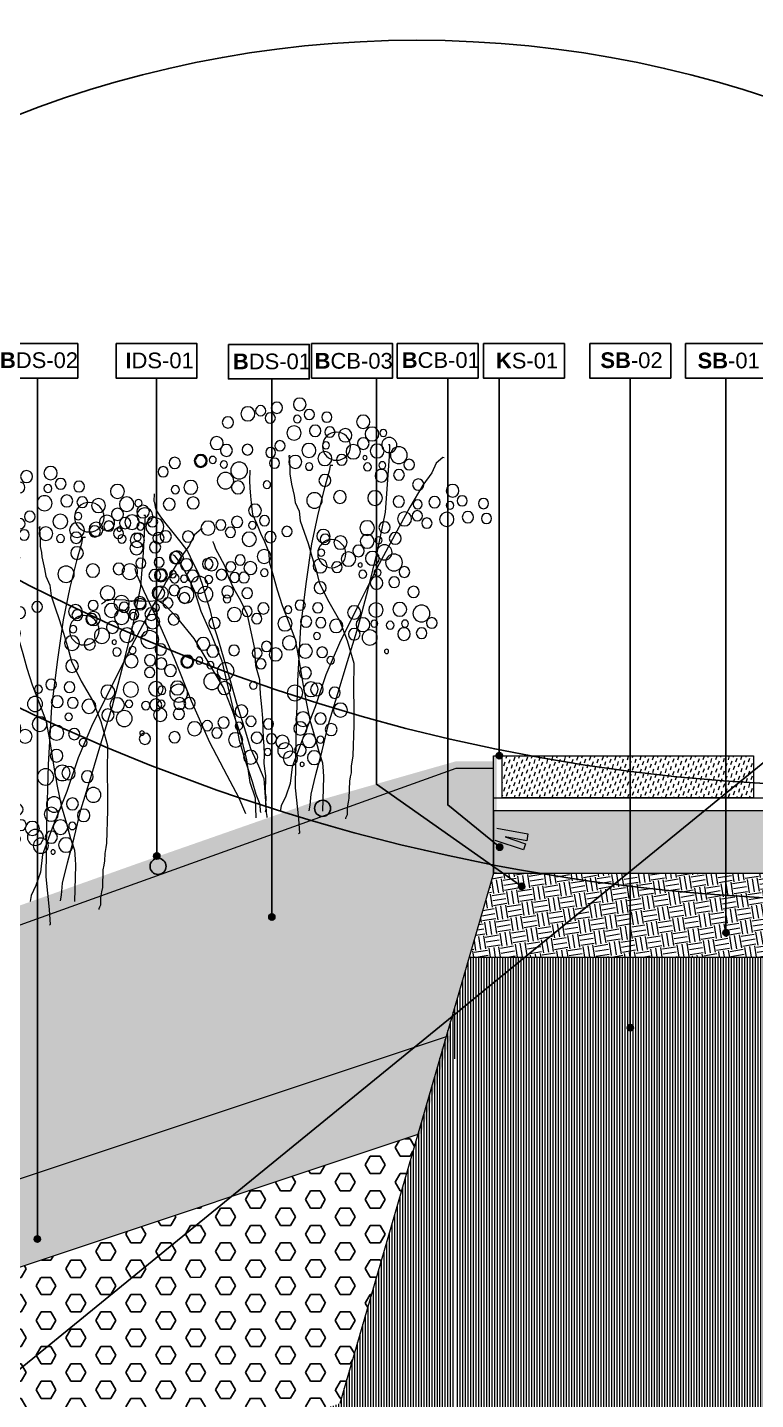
# Model space of a CAD drawing. Header units: metres. Extents: x -325 to 301, y -147 to 149.
# Drawn here: x 16.272 to 18.01, y 50.153 to 53.426 of the extents above; entities that cross this region are included whole.
import ezdxf

# ---------------------------------------------------------------- set-up
doc = ezdxf.new("R2010")
doc.units = ezdxf.units.M
doc.layers.add('-AUX-TWQ', color=1, linetype='Continuous', plot=False)
doc.layers.add('-AUX_RIM', color=2, linetype='Continuous', plot=False)
doc.layers.add('0-TX-1_25', color=7, linetype='Continuous', true_color=0x3f4f7f)
for name, color, linetype in [('02-TRAÇ-D-linia 2', 251, 'Continuous'), ('10-DET-encoixinat', 37, 'Continuous'), ('10-DET_TERRENY_compactat', 252, 'Continuous'), ('10-DET_TERRENY_sol estructural', 251, 'Continuous'), ('A-KEYPLAN_HATCH', 7, 'Continuous'), ('A_TEXT_2', 7, 'Continuous')]:
    doc.layers.add(name, color=color, linetype=linetype)
doc.layers.add('03-TR-Paviment_09_Natural Stone Slab', color=7, linetype='Continuous', lineweight=5, true_color=0x999680)
doc.layers.add('3-TR tot_u', color=7, linetype='Continuous', lineweight=5, true_color=0x787878)
for name, color, linetype, lineweight in [('05-VEG-gris 50%', 253, 'Continuous', 18), ('1-CM', 7, 'Continuous', 0), ('2-metall', 5, 'Continuous', 0), ('3-TR Seleccionat', 44, 'Continuous', 0), ('3-TR Tot-u', 37, 'Continuous', 0)]:
    doc.layers.add(name, color=color, linetype=linetype, lineweight=lineweight)
doc.styles.get("Standard").update_dxf_attribs({"font": 'arial.ttf'})

# ---------------------------------------------------------------- blocks, each defined once
blk = doc.blocks.new('ccddddddddddd')
for points in [[(92.17118508927524, 14.45525125507265), (92.1602315818891, 14.54284491715953), (92.14927795156837, 14.71803216030821), (92.08355653705075, 15.02460998017341), (91.9959279843606, 15.39688300667331), (91.9082994312048, 15.81295286351815), (91.77685660263523, 16.29471792606637), (91.64541377406567, 16.79838144592941), (91.49206380639225, 17.34584179753438), (91.36062097735703, 17.91520052356645), (91.22917814878747, 18.52835616283119), (91.11964245792478, 19.14151172060519), (91.09773531928658, 19.6451752409339), (91.08678181190044, 20.01744826603681), (91.08678181190044, 20.1926355920732), (91.10868894960731, 20.19263559160754)], [(90.23240342363715, 20.01744826603681), (90.25431056134403, 20.01744826603681), (90.35289262235165, 19.92985460348427), (90.41861403686926, 19.7765657347627), (90.55005686543882, 19.57947995234281), (90.74722110852599, 19.22910538315773), (90.96629249025136, 18.79113706946373), (91.22917814878747, 18.26557517424226), (91.51397094503045, 17.65241961786523), (91.77685660263523, 17.08306080941111), (91.97402084618807, 16.57939737197012), (92.12737081339583, 16.07573385164142), (92.32453505601734, 15.52827350096777), (92.45597788598388, 15.13410201761872), (92.47788502369076, 14.8713211119175), (92.54360643820837, 14.67423532949761), (92.60932785319164, 14.52094646031037), (92.62028148304671, 14.43335279775783)], [(92.63123499089852, 19.97365143429488), (92.6531421286054, 19.9736514352262), (92.64218862075359, 19.88605777220801), (92.63123499043286, 19.79846410965547), (92.63123499136418, 19.6889720717445), (92.60932785226032, 19.60137840919197), (92.59837434487417, 19.53568312060088), (92.57646720623598, 19.44808954047039), (92.5545600685291, 19.36049587745219), (92.53265293082222, 19.25100375711918), (92.46693151630461, 19.11961326375604), (92.44502437766641, 18.96632439503446), (92.3793029631488, 18.79113706946373), (92.31358154863119, 18.61594982631505), (92.24786013411358, 18.41886404342949), (92.18213872006163, 18.22177834343165), (92.11641730554402, 18.00279418611899), (91.96306733880192, 17.71811482310295), (91.78781023295596, 17.43343546055257), (91.65636740392074, 17.12685764115304), (91.54683171305805, 16.77648307196796), (91.53587808320299, 16.38231158908457), (91.52492457535118, 16.05383539479226), (91.51397094456479, 15.81295286351815), (91.51397094456479, 15.33118780050427), (91.52492457535118, 15.26549251191318), (91.53587808273733, 15.17789884936064), (91.53587808273733, 15.068406812381), (91.54683171305805, 15.00271152332425), (91.55778522137552, 14.93701631762087), (91.55778522090986, 14.67423532949761), (91.56873885169625, 14.60854012332857), (91.5796923590824, 14.52094646077603), (91.5796923590824, 14.41145442333072), (91.59064598940313, 14.37860673852265), (91.60159949725494, 14.35670836362988), (91.60159949678928, 14.3457591352053)], [(91.9630673378706, 19.84226094093174), (92.00688161421567, 19.84226094093174), (92.01783512206748, 19.75466727791354), (92.08355653658509, 19.49188628932461), (92.1711850897409, 19.09771488886327), (92.25881364196539, 18.61594982584938), (92.324535056483, 18.02469264343381), (92.39025647100061, 17.32394342357293), (92.41216360917315, 16.4699052516371), (92.41216360917315, 15.57207033177838), (92.40121010132134, 14.80562582332641), (92.33548868680373, 14.32386076077819), (92.31358154863119, 14.10487660346553), (92.324535056483, 14.09392737504095)], [(93.25558848958462, 19.73276890348643), (93.25558848958462, 19.56853080587462), (93.2446348592639, 19.45903868647292), (93.23368135187775, 19.3276481917128), (93.21177421323955, 19.17435932345688), (93.18986707506701, 19.04296882916242), (93.12414566101506, 18.91157833440229), (93.05842424603179, 18.75828946661204), (92.99270283151418, 18.62689897231758), (92.92698141699657, 18.473610103596), (92.90507427882403, 18.29842277802527), (92.83935286477208, 18.10133707756177), (92.77363145025447, 17.88235292071477), (92.68600289756432, 17.64147038944066), (92.57646720670164, 17.37868940085173), (92.46693151583895, 17.11590849515051), (92.40121010132134, 16.80933067528531), (92.33548868726939, 16.45895602367818), (92.26976727228612, 16.15237828623503), (92.20404585823417, 15.867698923219), (92.11641730554402, 15.60491793509573), (92.05069589149207, 15.38593377778307), (91.9849744765088, 15.21074645221233), (91.9740208457224, 15.07935604080558), (91.9630673378706, 14.99176237778738), (91.9630673378706, 14.45525125507265)], [(94.73401807900518, 19.31669904664159), (94.73401807947084, 19.20720692630857), (94.72306444868445, 19.18530855188146), (94.71211094036698, 19.11961326375604), (94.69020380219445, 19.05391805805266), (94.6244823881425, 18.9663243945688), (94.53685383545235, 18.85683235758916), (94.42731814458966, 18.72544186376035), (94.2958753160201, 18.57215299457312), (94.18633962515742, 18.44076250074431), (94.09871107293293, 18.26557517424226), (94.01108251977712, 18.11228630598634), (93.94536110479385, 17.93709898088127), (93.8796396907419, 17.74001328041777), (93.81391827668995, 17.54292749799788), (93.74819686170667, 17.30204496672377), (93.66056830901653, 17.061162434984), (93.57293975679204, 16.7764830715023), (93.46340406592935, 16.44800687720999), (93.353868374601, 16.09763222653419), (93.22242554603145, 15.72535920049995), (93.11288985563442, 15.39688300620764), (92.98144702613354, 15.13410201808438), (92.89381847390905, 14.93701631762087), (92.87191133527085, 14.71803216077387), (92.85000419709831, 14.52094646077603), (92.83905056677759, 14.41145442379639), (92.82809705892578, 14.3457591352053), (92.82809705939144, 14.33480998966843)], [(92.85000419756398, 14.42240356933326), (92.83905056724325, 14.45525125460699), (92.85000419709831, 14.52094646077603), (92.85000419709831, 14.65233695553616), (92.86095770495012, 14.71803216077387), (92.86095770541579, 14.9808131493628), (92.88286484358832, 15.09030518634245), (92.89381847390905, 15.17789884889498), (92.89381847390905, 15.30928934318945), (92.90477198176086, 15.44067983748391), (92.91572561208159, 15.57207033224404), (92.9266791199334, 15.70346082560718), (92.93763274978846, 15.87864806922153), (92.959539887961, 16.05383539479226), (92.98144702613354, 16.2509210947901), (93.00335416430607, 16.46990525256842), (93.06907557882369, 16.68888940894976), (93.09098271699622, 16.95167039800435), (93.15670413151383, 17.21445130370557), (93.22242554603145, 17.47723229182884), (93.33196123689413, 17.6962164491415), (93.44149692729115, 17.87140369229019), (93.52912548044696, 18.04659101786092), (93.59484689496458, 18.22177834343165), (93.68247544765472, 18.37506721215323), (93.74819686217234, 18.48455933155492), (93.77010400034487, 18.5502545372583), (93.78105750773102, 18.57215299457312), (93.79201113805175, 18.59405136900023), (93.79201113805175, 18.60500059742481)], [(92.91572561208159, 14.40050519490615), (92.92667911946774, 14.42240356933326), (92.93763275025412, 14.53189568873495), (93.00335416430607, 14.68518455792218), (93.06907557928935, 14.88227025792003), (93.17861126968637, 15.18884807731956), (93.28814696054906, 15.51732427207753), (93.37577551277354, 15.91149575449526), (93.59484689496458, 16.74363546911627), (93.77010400034487, 17.13780686911196), (93.94536110525951, 17.51007989514619), (94.0548967961222, 17.81665771501139), (94.16443248651922, 18.03564187232405), (94.29587531555444, 18.25462594628334), (94.38350386824459, 18.3641180661507), (94.40541100688279, 18.37506721215323), (94.41636451426893, 18.37506721261889)], [(93.15670413151383, 14.37860673805699), (93.26623982191086, 14.61948935221881), (93.46340406546369, 14.96986392093822), (93.74819686217234, 15.47352744080126), (94.0548967961222, 16.10858145449311), (94.33968959236518, 16.76553384354338), (94.6244823881425, 17.35679102642462), (94.84355376986787, 17.79475925769657), (94.97499659890309, 18.07943862024695), (94.99690373707563, 18.14513390883803)], [(92.99240053351969, 14.32386076077819), (92.99240053351969, 14.34575913567096), (93.00335416477174, 14.45525125460699), (93.01430767215788, 14.63043849822134), (93.10193622438237, 14.8713211119175), (93.1676576398313, 15.22169568063691), (93.27719332976267, 15.61586716352031), (93.40863615879789, 15.96624173223972), (93.56198612600565, 16.3385147578083), (94.04394316580147, 17.08306080941111), (94.30682882387191, 17.38963862881064), (94.50399306695908, 17.58672432973981), (94.61352875782177, 17.65241961786523), (94.6573430346325, 17.65241961693391), (94.74497158685699, 17.64147038897499), (95.00785724446177, 17.64147038944066), (95.02976438309997, 17.63052116055042), (95.05167152127251, 17.63052116055042)], [(94.74497158685699, 17.64147038897499), (95.10643942793831, 17.64147038850933), (95.12834656564519, 17.65241961739957), (95.41313936142251, 17.65241961786523), (95.41313936188817, 17.64147038897499), (95.43504650052637, 17.64147038897499), (95.43504650052637, 17.63052116008475), (95.44600000791252, 17.61957201454788), (95.45695363823324, 17.61957201454788), (95.45695363823324, 17.60862278658897), (95.47886077594012, 17.59767355816439), (95.48981428472325, 17.58672432880849), (95.50076791457832, 17.57577518327162)]]:
    blk.add_lwpolyline(points)
for centre, radius in [((92.50731832021847, 20.78011920209974), 0.09914972109653161), ((92.8620486264117, 20.71819748636335), 0.08827586927244695), ((93.11398077663034, 20.6634514266625), 0.07971381322727139), ((93.31114502064884, 20.60870544845238), 0.1100385761945846), ((91.51054347259924, 20.53923658793792), 0.1038774050785438), ((92.08012906461954, 20.59398264810443), 0.07971381322727139), ((92.35396835301071, 20.62683025095612), 0.0797138132272792), ((92.54017896577716, 20.5501858163625), 0.05896654791170974), ((92.9606308103539, 20.55395938875154), 0.07971381322727139), ((93.6178449545987, 20.466365726199), 0.08827588449571261), ((91.09430784732103, 20.18886201875284), 0.1179330192981251), ((91.19289002986625, 20.37499849172309), 0.05475392728177474), ((91.3681471357122, 20.353100115899), 0.1078442209085107), ((91.78438276099041, 20.32025251351297), 0.1038774050785438), ((91.91582559002563, 20.14506518794224), 0.2190155618666085), ((92.02536128088832, 20.3640493452549), 0.0797138132272792), ((92.2553861704655, 20.37499849079177), 0.08828397434522552), ((92.58399324212223, 20.33120165998116), 0.1116622003345008), ((90.94095788057894, 20.03557306807488), 0.131875252192638), ((91.28051858302206, 20.09031912824139), 0.1078442962242974), ((91.49958996474743, 20.19981116522104), 0.09029159687583978), ((91.65184901002795, 20.06842075381428), 0.1122136528435823), ((92.08012906461954, 20.15601441636682), 0.05474597743621246), ((92.34301472222432, 20.06842075381428), 0.1094920372972297), ((92.7963272118941, 20.12694030348212), 0.0797138132272792), ((93.30019139032811, 20.0502958688885), 0.08341479203162756), ((93.6287984624505, 20.02839749492705), 0.09355456895831013), ((93.78214843012393, 20.13788953144103), 0.100948621194932), ((90.77556348359212, 19.89323342777789), 0.08359032011394589), ((91.19289003079757, 19.87133497092873), 0.05475392728177474), ((91.42291491990909, 19.83848736807704), 0.0619504096055185), ((91.4667291957885, 19.98082709126174), 0.03284760294668843), ((91.82819703733549, 19.93703025951982), 0.083391818526349), ((92.09108269494027, 19.94797948841006), 0.1094920372972297), ((92.55113259609789, 19.88228419935331), 0.100948621194932), ((92.8730022571981, 19.85321016889066), 0.07742319637127354), ((92.93872367218137, 20.01744826603681), 0.07742317901411151), ((93.83691633632407, 19.87510854331776), 0.05475392728177474), ((94.02312694909051, 19.85321016935632), 0.100948621194932), ((94.02312694909051, 19.85321016935632), 0.08552993772729109), ((90.92891338979825, 19.72899533063173), 0.083391818526349), ((91.20384353818372, 19.70709687424824), 0.0979638998719097), ((92.08012906461954, 19.60855406522751), 0.09355464613128266), ((92.33206121437252, 19.81658899364993), 0.05896647138640877), ((93.42068071104586, 19.72181967506185), 0.1313904942115585), ((93.66165923094377, 19.80941333761439), 0.05583111220221605), ((94.4284090665169, 19.80941333761439), 0.08827588449571261), ((94.6036661718972, 19.66707361536101), 0.0797138132272792), ((90.08658734429628, 19.50710891373456), 0.09914972109653161), ((90.6233044383116, 19.58665560837835), 0.08830179011489034), ((92.98253794806078, 19.51378474617377), 0.05896654791170974), ((93.43163421889767, 19.45903868600726), 0.100948621194932), ((93.6287984624505, 19.5575815779157), 0.1281631355179718), ((93.6287984624505, 19.5575815779157), 0.1281631355179718), ((94.16552340891212, 19.43714031158015), 0.1078442209085107), ((89.5993650695309, 19.32097235973924), 0.07971381322727139), ((89.93323737708852, 19.35381996259093), 0.0797138132272792), ((90.11944799032062, 19.27717552846298), 0.05896654791170974), ((90.36042650975287, 19.32097235973924), 0.08827586927244695), ((90.62493505468592, 19.27813989901915), 0.06916781482529323), ((90.91905074194074, 19.31292547378689), 0.08759366280770564), ((91.29147209087387, 19.35672230552882), 0.1143168244103129), ((91.83915054472163, 19.35672230552882), 0.09914972109653161), ((92.2334790318273, 19.29102701693773), 0.1209383224137713), ((94.40650192834437, 19.39334348030388), 0.06385108598971867), ((89.54459728533402, 19.09103905688971), 0.0797138132272792), ((89.83465519361198, 19.10198820289224), 0.08828397434522552), ((90.1632622666657, 19.05819137161598), 0.1116622003345008), ((90.62432604283094, 19.10091247688979), 0.07971381322727139), ((90.82149028638378, 19.04616649914533), 0.1100385761945846), ((93.15546696865931, 19.10642892122269), 0.09914972109653161), ((94.12170913256705, 19.19625778030604), 0.09355468922416664), ((94.49413048103452, 19.1634100950323), 0.09355468922416664), ((94.89874616917223, 19.0372787155211), 0.09914972109653161), ((90.47097607562318, 18.99142043991014), 0.07971381322727139), ((91.12819022033364, 18.90382677689195), 0.08827588449571261), ((91.39991686027497, 18.88590638805181), 0.1139313534327422), ((93.00211700191721, 18.95313997007906), 0.0797138132272792), ((93.18832761468366, 18.87649553595111), 0.05896654791170974), ((93.4293061341159, 18.92029236769304), 0.08827586927244695), ((93.68123828433454, 18.86554630752653), 0.07971381322727139), ((93.87840252742171, 18.81080033024773), 0.1100385761945846), ((94.74539620196447, 18.88398976437747), 0.0797138132272792), ((95.17258533509448, 18.85114216106012), 0.08827586927244695), ((90.95698824804276, 18.73876838758588), 0.0928042669996929), ((91.21698747761548, 18.70130821038038), 0.05475392728177474), ((91.39224458299577, 18.67940983595327), 0.1078442209085107), ((91.80848020780832, 18.64656223310158), 0.1038774050785438), ((91.93992303684354, 18.47137490753084), 0.2190155618666085), ((92.04945872724056, 18.69035906484351), 0.0797138132272792), ((92.07780097937211, 18.74133146926761), 0.1038774050785438), ((92.64738657139242, 18.79607752989978), 0.07971381322727139), ((92.90353481797501, 18.70130821038038), 0.08828397434522552), ((93.23214189056307, 18.65751137910411), 0.1116622003345008), ((93.52788831666112, 18.75605427054688), 0.07971381322727139), ((94.18510246183723, 18.66846060752869), 0.08827588449571261), ((94.64681401941925, 18.63215800421312), 0.08828397434522552), ((94.97542109200731, 18.5883611724712), 0.1116622003345008), ((94.93160681519657, 18.80734532978386), 0.05896654791170974), ((95.27116751810536, 18.68690406344831), 0.07971381322727139), ((95.42451748484746, 18.79639610135928), 0.07971381322727139), ((95.62168172886595, 18.74165012408048), 0.1100385761945846), ((95.92838166281581, 18.59931040136144), 0.08827588449571261), ((90.96505532739684, 18.36188278766349), 0.131875252192638), ((91.1184052946046, 18.51517173880711), 0.1179330192981251), ((91.30461603077129, 18.41662884736434), 0.1078442962242974), ((91.523687412031, 18.5261208852753), 0.09029159687583978), ((91.67594645684585, 18.39473047340289), 0.1122136528435823), ((92.10422651190311, 18.48232413595542), 0.05474597743621246), ((92.99116337066516, 18.39473047340289), 0.1094920372972297), ((90.79966093041003, 18.21954314783216), 0.08359032011394589), ((91.49082664307207, 18.30713681038469), 0.03284760294668843), ((91.85229448415339, 18.26333997910842), 0.083391818526349), ((92.11518014175817, 18.27428920799866), 0.1094920372972297), ((93.19928124500439, 18.20859391894192), 0.100948621194932), ((93.3635847195983, 18.3290351848118), 0.0797138132272792), ((93.50598117848858, 18.21954314783216), 0.07742317901411151), ((93.86744889710099, 18.25239075068384), 0.08341479203162756), ((94.19605596922338, 18.23049237625673), 0.09355456895831013), ((94.3494059368968, 18.33998441323638), 0.100948621194932), ((94.62448251107708, 18.25462594581768), 0.07742319637127354), ((94.90927530638874, 18.23272757232189), 0.07743792491863587), ((90.95301083661616, 18.055305050686), 0.083391818526349), ((91.22794098593295, 18.03340659337118), 0.0979638998719097), ((91.21698747761548, 18.19764469005167), 0.05475392728177474), ((91.447012366727, 18.16479708813131), 0.0619504096055185), ((92.98020986327901, 18.14289871323854), 0.05896647138640877), ((93.44025976397097, 18.055305050686), 0.07742319637127354), ((94.40417384309694, 18.07720342511311), 0.05475392728177474), ((94.59038445679471, 18.05530505022034), 0.100948621194932), ((94.59038445679471, 18.05530505022034), 0.08552993772729109), ((95.2488358868286, 18.13418468041345), 0.09029159687583978), ((90.64740188512951, 17.91296532796696), 0.08830179011489034), ((92.10422651190311, 17.93486378435045), 0.09355464613128266), ((93.9879382182844, 17.92391455639154), 0.1313904942115585), ((94.19605596968904, 17.75967645877972), 0.1281631355179718), ((94.19605596968904, 17.75967645877972), 0.1281631355179718), ((94.22891673771665, 18.01150821940973), 0.05583111220221605), ((94.62203529756516, 17.77874510781839), 0.09914972109653161), ((90.51421286957338, 17.58087944658473), 0.131875252192638), ((90.85377357294783, 17.63562550675124), 0.1078442962242974), ((91.22510399948806, 17.61372713185847), 0.1122136528435823), ((91.56246991548687, 17.56578805856407), 0.1038774050785438), ((92.13205550750718, 17.62053411826491), 0.07971381322727139), ((92.40589479589835, 17.6533817211166), 0.0797138132272792), ((92.97846367675811, 17.58720544259995), 0.08827586927244695), ((93.54979545529932, 17.71587962796912), 0.05896654791170974), ((94.4686853303574, 17.62545615714043), 0.0797138132272792), ((94.89587446348742, 17.59260855335742), 0.08827586927244695), ((95.41313948435709, 17.7509624264203), 0.1143169033563484), ((90.3488184735179, 17.43853980628774), 0.08359032011394589), ((90.76614501979202, 17.41664134990424), 0.05475392728177474), ((91.4200735790655, 17.37965158652514), 0.1078442209085107), ((92.07728772377595, 17.39060081494972), 0.0797138132272792), ((92.30731261335313, 17.40154996095225), 0.08828397434522552), ((92.63591968500987, 17.35775312967598), 0.1116622003345008), ((92.59210540866479, 17.57673728698865), 0.05896654791170974), ((93.07704585976899, 17.4229673454538), 0.07971381322727139), ((93.23039582651109, 17.53245938289911), 0.07971381322727139), ((93.42756007006392, 17.47771340515465), 0.1100385761945846), ((94.65489594358951, 17.54881172254682), 0.05896654791170974), ((94.99445664696395, 17.42837045621127), 0.07971381322727139), ((95.14780661370605, 17.53786249365658), 0.07971381322727139), ((95.34497085725889, 17.48311651591212), 0.1100385761945846), ((95.63221086654812, 17.55387672642246), 0.07742319637128761), ((90.5021683787927, 17.27430170960724), 0.083391818526349), ((90.77709852810949, 17.25240325229242), 0.0979638998719097), ((90.99616990983486, 17.38379374658689), 0.0619504096055185), ((91.2448164736852, 17.40154996141791), 0.05475392728177474), ((91.30848026368767, 17.18208481417969), 0.1179330192981251), ((91.55151640810072, 17.22636263491586), 0.09029159687583978), ((91.8363092043437, 17.34680398320779), 0.1038774050785438), ((93.73426000401378, 17.33537368290126), 0.08827588449571261), ((94.37010314781219, 17.37362439604476), 0.08828397434522552), ((94.69871022040024, 17.32982756523415), 0.1116622003345008), ((95.65167079120874, 17.34077679365873), 0.08827588449571261), ((92.13205550797284, 17.18256588606164), 0.05474597743621246), ((92.55718713905662, 17.0616435483098), 0.1094920372972297), ((92.91274226177484, 16.99594826018438), 0.0797138132272792), ((93.89856347907335, 17.0068974881433), 0.100948621194932), ((91.03998418571427, 16.97404988575727), 0.03284760294668843), ((91.90531620429829, 16.80981178861111), 0.05896647138640877), ((92.04236945323646, 16.930253054481), 0.083391818526349), ((92.3052551113069, 16.94120228243992), 0.1094920372972297), ((92.76530501246452, 16.87550699478015), 0.100948621194932), ((93.05513872113079, 16.88645622273907), 0.07742317901411151), ((93.41660643927753, 16.91930382605642), 0.08341479203162756), ((93.74521351233125, 16.89740545116365), 0.09355456895831013), ((92.29430148098618, 16.60177685972303), 0.09355464613128266), ((92.98941730661318, 16.72221812605858), 0.07742319637127354), ((93.53709576139227, 16.59082763129845), 0.1313904942115585), ((93.77807428082451, 16.67842129431665), 0.05583111220221605), ((93.95333138620481, 16.74411650048569), 0.05475392728177474), ((94.13954199897125, 16.72221812512726), 0.100948621194932), ((94.13954199897125, 16.72221812512726), 0.08552993772729109), ((94.54482411639765, 16.67842129431665), 0.08827588449571261), ((92.10772894509137, 16.34994510002434), 0.09914972109653161), ((92.20096791768447, 16.34994510002434), 0.1143168244103129), ((93.74521351186559, 16.42658953461796), 0.1281631355179718), ((93.74521351186559, 16.42658953461796), 0.1281631355179718), ((94.72008122131228, 16.53608157159761), 0.0797138132272792), ((91.82854656875134, 16.30614826828241), 0.08759366280770564), ((92.44765144772828, 16.28424981143326), 0.1209383224137713), ((93.09895299747586, 16.38279270287603), 0.05896654791170974), ((93.54804926877841, 16.32804664317518), 0.100948621194932), ((94.28193845879287, 16.30614826828241), 0.1078442209085107), ((94.52291697775945, 16.26235143747181), 0.06385108598971867), ((91.73098611226305, 16.03938929410651), 0.1100385761945846), ((93.2718820180744, 15.97543687839061), 0.09914972109653161), ((94.23812418198213, 16.0652657370083), 0.09355468922416664), ((94.61054553091526, 16.03241805126891), 0.09355468922416664), ((92.03768604714423, 15.89704957138747), 0.08827588449571261), ((92.30941268615425, 15.87912918301299), 0.1139313534327422), ((92.34637937927619, 15.73455426469445), 0.1038774050785438), ((92.84469276247546, 15.78930032392964), 0.07971381322727139), ((93.11853205086663, 15.82214792724699), 0.0797138132272792), ((93.54572118353099, 15.7893003243953), 0.08827586927244695), ((91.86648407392204, 15.73199118301272), 0.0928042669996929), ((92.20398304238915, 15.54841779312119), 0.1078442209085107), ((92.78992497874424, 15.55936702108011), 0.0797138132272792), ((93.01994986785576, 15.5703161675483), 0.08828397434522552), ((93.34855694044381, 15.52651933580637), 0.1116622003345008), ((93.30474266409874, 15.74550349265337), 0.05896654791170974), ((93.64430336654186, 15.62506222724915), 0.07971381322727139), ((93.79765333421528, 15.73455426422879), 0.07971381322727139), ((93.9948175768368, 15.67980828741565), 0.1100385761945846), ((92.02872593747452, 15.57031616708264), 0.05475392728177474), ((92.33542587142438, 15.39512884197757), 0.09029159687583978), ((92.57106118137017, 15.38417969550937), 0.1179330192981251), ((92.62021866859868, 15.51557018980384), 0.1038774050785438), ((94.30151751171798, 15.53746856376529), 0.08827588449571261), ((94.76322906883433, 15.50116596091539), 0.08828397434522552), ((92.116354489699, 15.28563680453226), 0.1078442962242974), ((92.48768491717055, 15.26373843010515), 0.1122136528435823), ((92.8446927620098, 15.35133209312335), 0.05474597743621246), ((93.10757842008024, 15.26373842963949), 0.1094920372972297), ((92.30256510339677, 15.17614476708695), 0.03284760294668843)]:
    blk.add_circle(centre, radius)
blk = doc.blocks.new('hatch keyplan 2')
at = {"layer": 'A-KEYPLAN_HATCH'}
blk.add_lwpolyline([(0, 0.005476596624248486), (0.012874798693294, 0.005476596623793739), (0.012874798693294, -2.273736754432321e-13), (0, 0)], close=True, dxfattribs=at)
blk = doc.blocks.new('hatch keyplan')
at = {"layer": 'A-KEYPLAN_HATCH'}
blk.add_blockref('hatch keyplan 2', (1.430579833341536, 0.8521467901477053), dxfattribs=at)
blk = doc.blocks.new('B-CB03')
at = {"layer": 'A-KEYPLAN_HATCH'}
blk.add_blockref('hatch keyplan', (-1.430579833438594, -0.8521467901477053), dxfattribs=at)
at = {"layer": 'A_TEXT_2', "insert": (-0.0007977309449526127, 0.00398371515799123), "char_height": 0.0025, "attachment_point": 1}
blk.add_mtext_dynamic_manual_height_columns('\\pi0.00128;{\\fArial|b1|i0|c0|p34;B}CB-03', width=0.01456192034901793, gutter_width=0.015, heights=[0], dxfattribs=at)
blk = doc.blocks.new('SB-01')
at = {"layer": 'A-KEYPLAN_HATCH'}
blk.add_blockref('hatch keyplan', (-1.430579833341536, -0.8521467901477053), dxfattribs=at)
at = {"layer": 'A_TEXT_2', "insert": (-0.0007977307988561444, 0.004032374434375541), "char_height": 0.0025, "attachment_point": 1}
blk.add_mtext_dynamic_manual_height_columns('\\pi0.00271;{\\fArial|b1|i0|c0|p34;SB}-01', width=0.01456192034901793, gutter_width=0.015, heights=[0], dxfattribs=at)
blk = doc.blocks.new('I-06A')
at = {"layer": 'A-KEYPLAN_HATCH'}
blk.add_blockref('hatch keyplan', (-1.430579833341536, -0.8521467901477053), dxfattribs=at)
at = {"layer": 'A_TEXT_2', "insert": (-0.0007977307986626325, 0.00404589630651675), "char_height": 0.0025, "attachment_point": 1}
blk.add_mtext_dynamic_manual_height_columns('\\pi0.00229;{\\fArial|b1|i0|c0|p34;I}DS-01', width=0.01456192034901793, gutter_width=0.015, heights=[0], dxfattribs=at)
blk = doc.blocks.new('B-DS02')
at = {"layer": 'A-KEYPLAN_HATCH'}
blk.add_blockref('hatch keyplan', (-1.430579833341536, -0.8521467901477053), dxfattribs=at)
at = {"layer": 'A_TEXT_2', "insert": (-0.0007977306934924266, 0.004083503112212838), "char_height": 0.0025, "attachment_point": 1}
blk.add_mtext_dynamic_manual_height_columns('\\pi0.00129;{\\fArial|b1|i0|c0|p34;B}DS-02', width=0.01456192034901793, gutter_width=0.015, heights=[0], dxfattribs=at)
blk = doc.blocks.new('B-CB01')
at = {"layer": 'A-KEYPLAN_HATCH'}
blk.add_blockref('hatch keyplan', (-1.430579833341536, -0.8521467901477052), dxfattribs=at)
at = {"layer": 'A_TEXT_2', "insert": (-0.0007977308478921419, 0.004105509799023688), "char_height": 0.0025, "attachment_point": 1}
blk.add_mtext_dynamic_manual_height_columns('\\pi0.00152;{\\fArial|b1|i0|c0|p34;B}CB-01', width=0.01456192034901793, gutter_width=0.015, heights=[0], dxfattribs=at)
blk = doc.blocks.new('SB-02')
at = {"layer": 'A-KEYPLAN_HATCH'}
blk.add_blockref('hatch keyplan', (-1.430579833341138, -0.8521467901475916), dxfattribs=at)
at = {"layer": 'A_TEXT_2', "insert": (-0.0007977306930945227, 0.004083503112326525), "char_height": 0.0025, "attachment_point": 1}
blk.add_mtext_dynamic_manual_height_columns('\\pi0.00249;{\\fArial|b1|i0|c0|p34;SB}-02', width=0.01456192034901793, gutter_width=0.015, heights=[0], dxfattribs=at)
blk = doc.blocks.new('POINT')
at = {"layer": '0-TX-1_25'}
h = blk.add_hatch(dxfattribs=at)
h.set_pattern_fill('ANGLE', color=256)
h.set_pattern_definition([(0, (-83.74681484067048, -12.72584030761209), (0, 6.985), [5.08, -1.905]), (90, (-83.74681484067048, -12.72584030761209), (-6.985, 4.277078946022131e-16), [5.08, -1.905])])
edge = h.paths.add_edge_path()
edge.add_arc((0, 0), 0.0075, 0, 360)
h = blk.add_hatch(color=256, dxfattribs=at)
h.dxf.hatch_style = 1
edge = h.paths.add_edge_path()
edge.add_arc((0, 0), 0.0075, 0, 360)
blk.add_circle((0, 0), 0.0075, dxfattribs=at)
blk = doc.blocks.new('B-DS01')
at = {"layer": 'A-KEYPLAN_HATCH'}
blk.add_blockref('hatch keyplan', (-1.430579833341138, -0.8521467901475916), dxfattribs=at)
at = {"layer": 'A_TEXT_2', "insert": (-0.0007977307984582405, 0.004032374434489228), "char_height": 0.0025, "attachment_point": 1}
blk.add_mtext_dynamic_manual_height_columns('\\pi0.00152;{\\fArial|b1|i0|c0|p34;B}DS-01', width=0.01456192034901793, gutter_width=0.015, heights=[0], dxfattribs=at)
blk = doc.blocks.new('PROFIL 150x1')
at = {"layer": '2-metall'}
blk.add_hatch(color=256, dxfattribs=at).paths.add_polyline_path([(-0.001601699274027979, 0.1500914678908742), (-0.0015560155734331, 0.003040451556444168), (-0.001541800043458608, -0.04672571921701518), (-0.006541800397352304, -0.04672571898417743), (-0.006601699627927005, 0.1500914678908956)])
blk.add_line((-0.006556021049611616, 2.32823538226512e-10), (-0.006556021049611616, 2.32823538226512e-10), dxfattribs=at)
for points in [[(-0.006541800397352304, -0.04672571898417743), (-0.001541800043458608, -0.04672571921701518), (-0.006541800397352304, -0.04672571898417743), (-0.006601699627927005, 0.1500914678908956), (-0.001601699274027979, 0.1500914678908742)], [(-0.0008637240705837712, 0.02882705953712161), (0.0511783968806423, 0.01924550171284523), (0.04907760591341059, 0.007835078885953806), (0.0130003770147642, 0.01447731517296091), (0.04728103350244339, 0.002497628843819655), (0.0437456612100604, -0.007619071064567606), (-0.003682120152738833, 0.008339710580607118)]]:
    blk.add_lwpolyline(points, dxfattribs=at)
blk = doc.blocks.new('K05')
at = {"layer": 'A-KEYPLAN_HATCH'}
blk.add_blockref('hatch keyplan', (-1.430579833341536, -0.8521467901477054), dxfattribs=at)
at = {"layer": 'A_TEXT_2', "insert": (-0.0007977308945956718, 0.004020148496218123), "char_height": 0.0025, "attachment_point": 1}
blk.add_mtext_dynamic_manual_height_columns('\\pi0.00278;{\\fArial|b1|i0|c0|p34;K}S-01', width=0.01456192034901793, gutter_width=0.015, heights=[0], dxfattribs=at)

msp = doc.modelspace()

# ---------------------------------------------------------------- hatches: boundary and pattern name
at = {"layer": '03-TR-Paviment_09_Natural Stone Slab'}
h = msp.add_hatch(dxfattribs=at)
h.set_pattern_fill('DASH', color=256, scale=0.002999999999999999, angle=251.8906974821988, style=0, double=1)
h.set_pattern_definition([(251.8906974821988, (12.45801019251931, 54.08484615871189), (0.006092518869244432, -0.01201384467303871), [0.009524999999999999, -0.009524999999999999])])
h.paths.add_polyline_path([(17.40541094987391, 51.58857197142276), (18.00541094996705, 51.58857196607361), (18.00541094996705, 51.68857197128306), (17.40612434797097, 51.68857197128306)])
at = {"layer": '10-DET-encoixinat'}
h = msp.add_hatch(dxfattribs=at)
h.set_pattern_fill('CROSS', color=256, scale=0.04999999999999997, angle=91.66889548920817)
h.set_pattern_definition([(135.910817346098, (6.785408189389369, 47.03979401374306), (-0.01767543594103214, -0.000281005861983161), [0.006249999999999993, -0.01874999999999998]), (225.9108173460979, (6.785337936467936, 47.0442128718372), (0.000281005861983161, -0.01767543594103215), [0.006249999999999993, -0.01874999999999998])])
edge = h.paths.add_edge_path()
edge.add_line((15.60217306492196, 50.61004692609492), (15.60255596775374, 51.16271289066264))
edge.add_line((15.60255596775374, 51.16271289066264), (15.90887584050502, 51.16997196422161))
edge.add_arc((15.8572620003722, 51.55096749163), 0.3844757214681469, 277.7149486701936, 289.8688040648015)
edge.add_line((15.98793281779936, 51.18937833544391), (17.29501991511639, 51.65857203411939))
edge.add_line((17.29501991511639, 51.65857203411939), (17.38498825186248, 51.65857203411939))
edge.add_line((17.38498825186248, 51.65857203411939), (17.38498824953418, 51.4885720341939))
edge.add_line((17.38498824953418, 51.4885720341939), (17.38498824895318, 51.40857197061125))
edge.add_line((17.38498824895318, 51.40857197061125), (17.27184779525153, 51.01839241929017))
edge.add_line((17.27184779525153, 51.01839241929017), (16.17766956141861, 50.65366616238562))
edge.add_arc((15.90887584183413, 51.46004692344083), 0.8499999973459114, 269.9999996592993, 288.43495730021823, ccw=False)
edge.add_line((15.90887583677973, 50.61004692609492), (15.60217306492196, 50.61004692609492))
at = {"layer": '10-DET_TERRENY_compactat'}
h = msp.add_hatch(dxfattribs=at)
h.set_pattern_fill('HEX', color=256, scale=0.002, angle=0.5782318252177278)
h.set_pattern_definition([(0.5782318252177278, (-1.828832905163811, -10.72449616915905), (-0.000110995747240735, 0.01099796253877573), [0.00635, -0.0127]), (120.5782318252177, (-1.828832905163811, -10.72449616915905), (-0.00946901707482901, -0.005595106406210373), [0.00635, -0.0127]), (60.57823182521773, (-1.822483228533091, -10.72443208573451), (-0.009580012822069743, 0.00540285613256535), [0.00635, -0.0127])])
h.paths.add_polyline_path([(15.60255596775374, 51.16271289066263), (15.60258363414464, 51.2026454044555), (15.79093938373083, 51.20558899555336), (15.93576368209941, 51.22033425564822), (16.0640179859187, 51.26379594822586), (16.53447579138927, 51.43141891666871), (16.95788999128563, 51.57947687796792), (17.29345341004504, 51.67513111800736), (17.38498824956547, 51.67513111822048), (17.38498824960403, 51.65857203318807), (17.29501993653681, 51.65857203318807), (16.99980842058651, 51.55260252220462), (16.32545826459522, 51.30433018702015), (16.10812646387902, 51.2325232034799), (15.98793281779941, 51.18937833544393), (15.92834681032083, 51.17312026034066), (15.88910145563078, 51.16950335696771)])
at = {"layer": '10-DET_TERRENY_sol estructural'}
h = msp.add_hatch(dxfattribs=at)
h.set_pattern_fill('AR-SAND', color=256, scale=0.0003999999999999999, angle=-43.73425226980012)
h.set_pattern_definition([(289.3122183400753, (15.31191084520843, 42.64625747655588), (0.01879822796445405, -0.005502431136980967), [0, -0.01544319999999998, 0, -0.01727199999999996, 0, -0.01650999999999997]), (259.3122183400753, (15.31191084520843, 42.64625747655588), (0.02162803163196305, -0.02603235100308087), [0, -0.0083312, 0, -0.0139192, 0, -0.005333999999999999]), (219.3122183400753, (15.31581150075372, 42.65812991946074), (-0.00982115641062363, -0.03007687615438255), [0, -0.005079999999999999, 0, -0.018288, 0, -0.023876]), (209.3122183400753, (15.31581150075372, 42.65812991946074), (-0.00106156736975184, -0.03179966316751606), [0, -0.002539999999999996, 0, -0.01198879999999998, 0, -0.01371599999999998])])
edge = h.paths.add_edge_path()
edge.add_line((15.60203449918545, 50.41004692590865), (15.60217306492196, 50.61004692609492))
edge.add_line((15.60217306492196, 50.61004692609492), (15.90887584162414, 50.61004692609492))
edge.add_arc((15.90887584162414, 51.46004692522415), 0.8499999991292313, 270.0000000000002, 288.4349572581711)
edge.add_line((16.17766956118079, 50.65366616227987), (17.2834562930257, 51.02226192044715))
edge.add_line((17.2834562930257, 51.02226192044715), (17.21268863491041, 50.78785416853552))
edge.add_line((17.21268863491041, 50.78785416853552), (16.24091514074171, 50.46392951170854))
edge.add_arc((15.90887584039139, 51.46004692451528), 1.049999998606623, 270.00000000000273, 288.4349572479325, ccw=False)
edge.add_line((15.90887584039144, 50.41004692590865), (15.60203449918545, 50.41004692590865))
h = msp.add_hatch(dxfattribs=at)
h.set_pattern_fill('HEX', color=256, scale=0.007499999999999998, angle=0.01077754753281205)
h.set_pattern_definition([(0.01077754753281206, (-1.828832905163811, -10.72449616915905), (-7.75823503618998e-06, 0.04124445913582366), [0.02381249999999997, -0.04762499999999995]), (120.0107775475328, (-1.828832905163811, -10.72449616915905), (-0.03571487025945437, -0.02062894839654169), [0.02381249999999999, -0.04762499999999999]), (60.01077754753281, (-1.80502040558509, -10.72449168993996), (-0.03572262849449056, 0.02061551073928196), [0.02381249999999997, -0.04762499999999995])])
edge = h.paths.add_edge_path()
edge.add_arc((15.71355583778663, 49.96003872356391), 0.09999999999944105, -89.26613449970807, 269.26613445632074, ccw=False)
edge.add_line((15.71483663969046, 49.86004692616847), (15.90887584143635, 49.86004692609492))
edge.add_arc((15.90887584190219, 51.46004692184654), 1.599999995751624, 269.9999999833186, 288.4349572808629)
edge.add_line((16.41484049025543, 49.94215372368602), (17.01807757497314, 50.14323285040132))
edge.add_line((17.01807757497314, 50.14323285040132), (17.20417573654113, 50.7850165343549))
edge.add_line((17.20417573654113, 50.7850165343549), (16.24091514365132, 50.46392951267841))
edge.add_arc((15.908875843159, 51.46004692653909), 1.049999999651384, 269.9999999994978, 288.43495723709697, ccw=False)
edge.add_line((15.9088758431498, 50.4100469268877), (15.60203449918595, 50.41004692663123))
edge.add_line((15.60203449918595, 50.41004692663123), (15.60165344341061, 49.86004692621138))
edge.add_line((15.60165344341061, 49.86004692621138), (15.71227503580708, 49.86004692616945))
at = {"layer": '3-TR Seleccionat'}
h = msp.add_hatch(dxfattribs=at)
h.set_pattern_fill('ANSI31', color=256, scale=0.002, angle=225, style=0)
h.set_pattern_definition([(270, (15.29228259842794, 52.32348938393476), (0.006349999999999999, -1.734723475976807e-18), [])])
h.paths.add_polyline_path([(17.32699420324534, 51.20857197067092), (17.29243000917436, 51.08937285759372), (17.29390078874614, 49.39034196990509), (18.60262188498443, 49.39034196990508), (18.60274281947963, 51.20857197067092)])
h = msp.add_hatch(dxfattribs=at)
h.set_pattern_fill('ANSI31', color=256, scale=0.002, angle=225, style=0)
h.set_pattern_definition([(270, (-0.7450857280199621, -10.66163452421245), (0.00635, -4.336808689942018e-19), [])])
edge = h.paths.add_edge_path()
edge.add_line((17.29243000917436, 51.08937285759372), (17.01807757491421, 50.14323285018521))
edge.add_line((17.01807757491421, 50.14323285018521), (16.41484049034621, 49.94215372335236))
edge.add_arc((15.90887584057563, 51.46004692490408), 1.599999999417001, 269.9999997275105, 288.43495729061084, ccw=False)
edge.add_line((15.90887583296629, 49.86004692548708), (15.60165344341015, 49.8600469255582))
edge.add_line((15.60165344341015, 49.8600469255582), (15.60132801697979, 49.39033999966534))
edge.add_line((15.60132801697979, 49.39033999966534), (17.29498825014885, 49.3903399984825))
edge.add_line((17.29498825014885, 49.3903399984825), (17.29243000917436, 51.08937285759372))
at = {"layer": '3-TR Tot-u'}
h = msp.add_hatch(dxfattribs=at)
h.set_pattern_fill('EARTH', color=256, scale=0.004999999999999999, angle=-80.82475610366082, style=0)
h.set_pattern_definition([(279.1752438963392, (16.93471876611884, 51.15857201223331), (0.03640645211205976, -0.02628108149624553), [0.03174999999999999, -0.03174999999999999]), (279.1752438963392, (16.94647267866831, 51.16047051912243), (0.03640645211205976, -0.02628108149624553), [0.03174999999999999, -0.03174999999999999]), (279.1752438963392, (16.95822659075212, 51.16236902624438), (0.03640645211205976, -0.02628108149624553), [0.03174999999999999, -0.03174999999999999]), (9.175243896339182, (16.96277739793014, 51.15908389086905), (0.02628108149624553, 0.03640645211205976), [0.03174999999999999, -0.03174999999999999]), (9.175243896339182, (16.96467590458643, 51.14732997831958), (0.02628108149624553, 0.03640645211205976), [0.03174999999999999, -0.03174999999999999]), (9.175243896339182, (16.96657441124271, 51.13557606577012), (0.02628108149624553, 0.03640645211205976), [0.03174999999999999, -0.03174999999999999])])
h.paths.add_polyline_path([(17.38498824897048, 51.40857197067092), (17.32699420324534, 51.20857197067092), (18.60274281947963, 51.20857197067092), (18.60283745408719, 51.40857197067092)])
at = {"layer": '3-TR tot_u'}
h = msp.add_hatch(dxfattribs=at)
h.set_pattern_fill('AR-CONC', color=256, scale=0.0002, angle=90.26641431039367)
h.set_pattern_definition([(140.2664143103937, (269984.1836672586, -738421.7918519065), (0.003018358551071247, 0.03645136258436954), [0.00381, -0.04191]), (85.26641431039367, (269984.1836672586, -738421.7918519065), (-0.03817818106754276, -0.007226282933233686), [0.003048, -0.033528116834]), (190.7178590103937, (269984.1839187878, -738421.7888143027), (-0.03515982095845395, 0.02922507956224307), [0.00323800176, -0.03561804892000001]), (136.4506143103937, (269984.1735073684, -738421.7918991484), (0.00815628255818146, 0.05425431968784703), [0.005715, -0.062865]), (186.9019719203937, (269984.1741870532, -738421.787377959), (-0.04970546584793135, 0.04725021761608914), [0.004857004628, -0.053427121632]), (81.45056548039366, (269984.1735073684, -738421.7918991484), (-0.04970546584550613, 0.04725021761879526), [0.004571993414, -0.050291946384]), (111.2664143103937, (269984.17602372, -738421.7868073927), (0.02031182351307306, 0.03041765279537408), [0.00381, -0.04191]), (56.2664143103937, (269984.17602372, -738421.7868073927), (-0.03689466829018208, 0.01218898497184377), [0.003048, -0.033528]), (161.7178593103937, (269984.177716372, -738421.7842725883), (-0.01658284496692729, 0.04260663769872181), [0.003238001759999997, -0.03561798751999995]), (127.7664143103937, (269984.1836672586, -738421.7918519065), (-0.01691369723239765, 0.0005390813352213942), [0, -0.0331216, 0, -0.034036, 0, -0.033655]), (97.76641431039367, (269984.1836672586, -738421.7918519065), (-0.02009803784807661, 0.01327062430379522), [0, -0.0194056, 0, -0.0323596, 0, -0.012827]), (57.76641431039366, (269984.1837199333, -738421.803180184), (0.001019642850235293, 0.02712315336894964), [0, -0.0127, 0, -0.039624, 0, -0.052578]), (47.76641431039366, (269984.1837435542, -738421.8082601291), (-0.005222997154178432, 0.02960187044262312), [0, -0.01651, 0, -0.0263144, 0, -0.037338])])
h.paths.add_polyline_path([(18.60262188498444, 51.55857197047525), (18.60262188498444, 51.40857195428583), (17.52044281528648, 51.40857198705601), (17.38498824895318, 51.40857197067092), (17.38498824890127, 51.55857197042889)])

# ---------------------------------------------------------------- linework, layer by layer
at = {"layer": '-AUX-TWQ'}
msp.add_lwpolyline([(14.31786067770008, 48.64777230325353), (19.11943237997444, 52.56067748666914)], dxfattribs=at)
msp.add_circle((17.20153291194234, 50.77590241042806), 2.619877944151057, dxfattribs=at)
at = {"layer": '-AUX_RIM'}
for radius in [4.651662449357509, 4.379523189042336]:
    msp.add_circle((18.27044077412809, 55.99577721175454), radius, dxfattribs=at)
at = {"layer": '0-TX-1_25'}
msp.add_line((16.58121299210321, 51.44948813612643), (16.58048967523705, 52.59002311495283), dxfattribs=at)
for points in [[(16.29604956859506, 50.53591115693632), (16.29604956953711, 52.59002311495283)], [(16.85581971451025, 51.30397904096241), (16.85581971448758, 52.58785763567799)], [(17.45230091807749, 51.37725263291255), (17.10527387294477, 51.62101183930618), (17.10527387294477, 52.59002311495203)], [(17.3997409072513, 51.4707053676395), (17.27577848725722, 51.57154457590988), (17.27577848725722, 52.59002311495193)], [(17.39864895028866, 51.6891789552132), (17.39864894982193, 52.59002311495306)], [(17.71124211484217, 52.59002311518486), (17.71124211437651, 51.04011841970566)], [(17.93979986380437, 52.59002311495203), (17.93979986333871, 51.26651977039943)]]:
    msp.add_lwpolyline(points, dxfattribs=at)
at = {"layer": '02-TRAÇ-D-linia 2'}
for centre in [(16.97693435800786, 51.56340993636831), (16.5841760852788, 51.4250017474365)]:
    msp.add_circle(centre, 0.01914789983742415, dxfattribs=at)
at = {"layer": '1-CM'}
for p, q in [((17.38498824813719, 51.48857201533462), (17.38498824813719, 51.55857201167452)), ((17.38498824890127, 51.55857197095035), (18.60262188498444, 51.55857197065193)), ((17.38498824895318, 51.40857197067092), (18.60262188498444, 51.40857197067092)), ((17.32699420324534, 51.20857197067092), (18.60274281947963, 51.20857197067092))]:
    msp.add_line(p, q, dxfattribs=at)
msp.add_lwpolyline([(18.00541094996705, 51.58857197118993), (17.40541094987391, 51.58857197142276), (17.40541094987391, 51.68857197128306), (18.00541094996705, 51.68857197128306)], close=True, dxfattribs=at)
for points in [[(17.29501993653681, 51.65857203318807), (15.98793281779941, 51.18937833544393, -0.05308096770375473), (15.90887584050502, 51.16997196422161), (15.60255596775374, 51.16271289066264)], [(17.27184779525153, 51.01839241929017), (16.17766956125702, 50.65366616230528, -0.08061161003544633), (15.90887583724539, 50.61004692609492), (15.60217306492196, 50.61004692609492)], [(17.20417573654113, 50.7850165343549), (16.24091514225434, 50.46392951221275, -0.08061161002968152), (15.90887583631407, 50.41004692590865), (15.60203449918545, 50.41004692590865)]]:
    msp.add_lwpolyline(points, format="xyb", dxfattribs=at)
for points in [[(17.38498824999984, 51.65857203318807), (17.29501993653681, 51.65857203318807)], [(17.38498824904732, 51.58857196632168), (18.60262188498444, 51.58857196583482)], [(17.38498824890127, 51.55857197095035), (17.38498824895318, 51.40857197061125)], [(17.38498824897048, 51.40857197067092), (17.01807757491421, 50.14323285018521)]]:
    msp.add_lwpolyline(points, dxfattribs=at)

# ---------------------------------------------------------------- block references
at = {"xscale": 14.99999999999007, "yscale": 14.99999999999007, "zscale": 14.99999999999007}
msp.add_blockref('K05', (17.36091893667391, 52.59002311495373), dxfattribs=at)
at = {"layer": '0-TX-1_25'}
for name, p, xscale, yscale, zscale in [('B-DS02', (16.19948857909917, 52.59002311495453), 14.99999999999999, 14.99999999999999, 14.99999999999999), ('I-06A', (16.48393476478275, 52.59002311495453), 14.99999999999999, 14.99999999999999, 14.99999999999999), ('B-DS01', (16.75205821105746, 52.58785763567777), 14.99999999999999, 14.99999999999999, 14.99999999999999), ('B-CB03', (16.95078225116097, 52.59002311495258), 14.99999999999999, 14.99999999999999, 14.99999999999999), ('B-CB01', (17.15505526689734, 52.5900231149536), 15, 15, 15), ('SB-02', (17.6146811246365, 52.59002311518486), 15, 15, 15), ('SB-01', (17.84323887383217, 52.59002311495259), 14.99999999999999, 14.99999999999999, 14.99999999999999)]:
    msp.add_blockref(name, p, dxfattribs=dict(at, xscale=xscale, yscale=yscale, zscale=zscale))
at = {"layer": '0-TX-1_25', "xscale": -1}
for p in [(17.39864895028866, 51.6891789552132), (17.3997409072513, 51.4707053676395), (16.58121299210321, 51.44948813612643), (17.45230091807749, 51.37725263291255), (16.85581971451025, 51.30397904096241), (17.93979986333871, 51.26651977039943), (17.71124211437651, 51.04011841970566), (16.29604956859506, 50.53591115693632)]:
    msp.add_blockref('POINT', p, dxfattribs=at)
at = {"layer": '05-VEG-gris 50%', "rotation": 358.2798926482685}
for p, xscale, yscale, zscale in [((30.98792037486415, 48.92082857920024), -0.1531483815836124, 0.1531483815836124, 0.1531481441427297), ((31.13349770780038, 48.56712180185638), -0.1612088227195918, 0.1612088227195918, 0.1612085727818207)]:
    msp.add_blockref('ccddddddddddd', p, dxfattribs=dict(at, xscale=xscale, yscale=yscale, zscale=zscale))
at = {"layer": '1-CM', "xscale": 1.422634737520509, "yscale": 1.422634737520509, "zscale": 1.422634737520509, "rotation": 359.9825624229049}
msp.add_blockref('PROFIL 150x1', (17.39431507134766, 51.47504384874586), dxfattribs=at)

doc.saveas('drawing.dxf')
